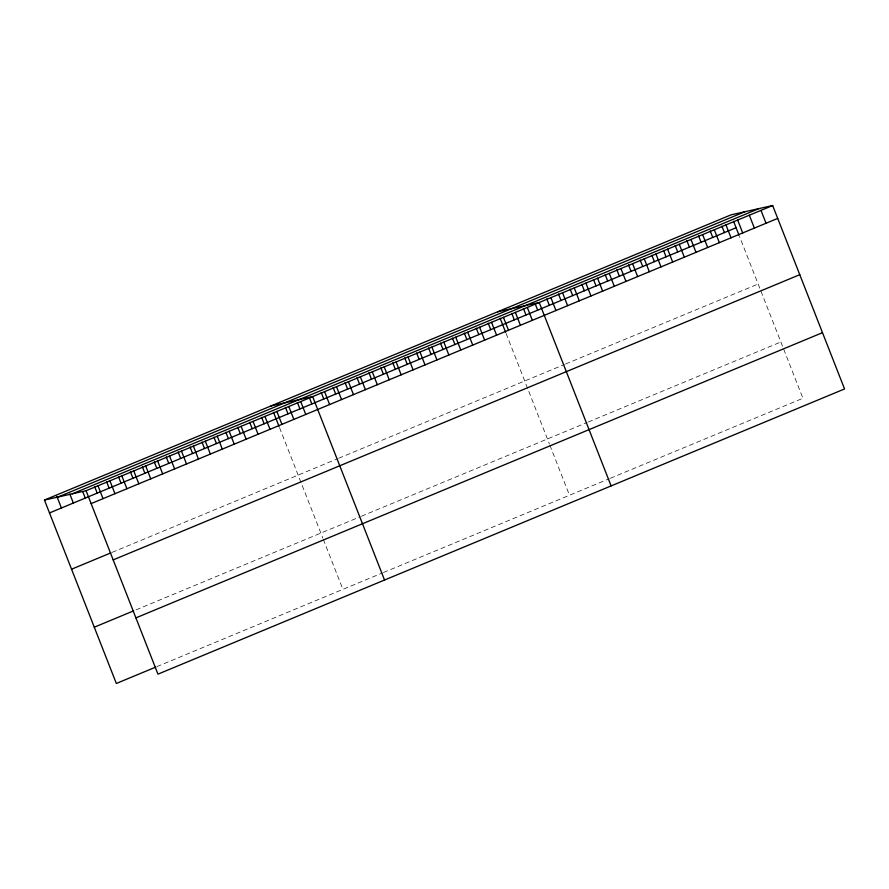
<?xml version="1.0" encoding="UTF-8"?>
<svg xmlns="http://www.w3.org/2000/svg" width="889" height="889" viewBox="0 0 889 889"><rect width="100%" height="100%" fill="white"/><g stroke="black" fill="none" stroke-linecap="round" stroke-linejoin="round"><path stroke-width="0.67" stroke-dasharray="4.45 3.33" d="M112.103 552.38L337.487 458.757M338.676 458.257L564.393 364.501M565.56 364.012L758.15 284.013M136.017 609.865L360.212 516.742M361.401 516.242L587.118 422.486M588.285 421.997L780.875 341.998M156.875 666.639L382.259 573.016M383.459 572.516L609.165 478.76M610.332 478.271L802.923 398.272L739.526 236.496M506.085 333.464L549.391 443.967M549.88 445.222L569.482 495.24M279.502 427.576L322.818 538.089M323.307 539.334L342.91 589.363"/><path stroke-width="1.33" d="M44.45 500.051L731.047 214.849L772.663 205.526L844.55 388.949L157.953 674.151L86.077 490.728L44.45 500.051L116.337 683.474L155.686 667.128M58.185 496.973L744.782 211.771M72.342 493.806L758.928 208.604M86.077 490.728L772.663 205.526M49.495 512.942L736.092 227.74M91.123 503.607L777.719 218.405M71.553 569.216L110.903 552.869M113.181 559.892L799.767 274.69M94.278 627.201L133.628 610.854M135.906 617.877L822.492 332.664M497.607 311.817L539.223 302.493L611.11 485.916M271.023 405.94L312.65 396.605L384.537 580.028M760.995 210.371L766.04 223.261M749.327 215.216L754.372 228.106M737.648 220.061L742.704 232.951M733.569 221.294L739.037 235.241M725.98 224.917L731.025 237.796M721.89 226.139L724.424 232.585M714.312 229.762L719.357 242.653M710.222 230.996L712.745 237.43M702.632 234.607L707.688 247.498M698.554 235.841L701.077 242.286M690.964 239.463L696.009 252.343M686.875 240.686L689.408 247.131M679.296 244.308L684.341 257.199M675.207 245.542L677.729 251.976M667.617 249.153L672.673 262.044M663.538 250.387L666.061 256.832M655.949 254.01L660.994 266.889M651.859 255.232L654.393 261.677M644.269 258.855L649.326 271.745M640.191 260.077L642.714 266.522M632.601 263.7L637.657 276.59M628.523 264.933L631.046 271.378M620.933 268.556L625.978 281.435M616.844 269.778L619.377 276.223M609.254 273.401L614.31 286.291M605.176 274.623L607.698 281.068M597.586 278.246L602.631 291.136M593.508 279.479L596.03 285.925M585.918 283.091L590.963 295.981M581.828 284.324L584.351 290.77M574.238 287.947L579.295 300.826M570.16 289.169L572.683 295.615M562.57 292.792L567.615 305.683M558.492 294.026L561.015 300.46M550.902 297.637L555.947 310.528M546.813 298.871L549.335 305.316M535.145 303.716L537.667 310.161M527.299 307.438L532.355 320.329M523.465 308.572L525.999 315.006M515.376 312.395L520.421 325.285M511.797 313.417L514.32 319.862M503.452 317.351L508.497 330.241M500.129 318.262L505.597 332.208M491.528 322.307L496.573 335.186M488.205 323.218L490.728 329.663M479.604 327.263L484.649 340.143M476.282 328.174L478.804 334.62M467.681 332.208L472.726 345.099M464.347 333.119L466.881 339.565M455.746 337.164L460.802 350.055M452.423 338.076L454.957 344.521M443.822 342.121L448.878 355.011M440.5 343.032L443.022 349.477M431.898 347.077L436.955 359.956M428.576 347.988L431.098 354.433M419.975 352.022L425.031 364.912M416.652 352.944L419.175 359.378M408.051 356.978L413.096 369.868M404.728 357.889L407.251 364.334M396.127 361.934L401.172 374.825M392.805 362.845L395.327 369.291M384.204 366.89L389.249 379.77M380.881 367.802L383.403 374.247M372.28 371.835L377.325 384.726M368.946 372.758L371.48 379.192M360.345 376.792L365.401 389.682M357.022 377.703L359.556 384.148M348.421 381.748L353.478 394.638M345.099 382.659L347.621 389.104M336.498 386.704L341.554 399.583M333.175 387.615L335.698 394.06M324.574 391.66L329.63 404.539M321.251 392.571L323.774 399.005M309.328 397.516L311.85 403.962M300.726 401.561L305.772 414.452M297.404 402.473L299.926 408.918M288.803 406.517L293.848 419.397M285.48 407.429L288.003 413.874M276.879 411.474L281.924 424.353M273.545 412.385L279.013 426.331M264.955 416.419L270 429.309M261.622 417.33L264.155 423.775M253.021 421.375L258.077 434.265M249.698 422.286L252.22 428.731M241.097 426.331L246.153 439.222M237.774 427.242L240.297 433.688M229.173 431.287L234.229 444.167M225.85 432.198L228.373 438.644M217.249 436.232L222.306 449.123M213.927 437.155L216.449 443.589M205.326 441.188L210.371 454.079M202.003 442.1L204.526 448.545M193.402 446.145L198.447 459.035M190.079 447.056L192.602 453.501M181.478 451.101L186.523 463.98M178.156 452.012L180.678 458.457M169.555 456.046L174.6 468.936M166.221 456.968L168.754 463.402M157.62 461.002L162.676 473.893M154.297 461.913L156.831 468.359M145.696 465.958L150.752 478.849M142.373 466.869L144.896 473.315M133.772 470.914L138.828 483.794M130.45 471.826L132.972 478.271M121.849 475.871L126.905 488.75M118.526 476.782L121.048 483.216M109.925 480.816L114.97 493.706M106.602 481.727L109.125 488.172M98.001 485.772L103.046 498.662M94.679 486.683L97.201 493.128M82.755 491.639L85.277 498.084M69.82 494.017L73.354 503.041M56.885 496.395L61.43 507.986"/></g></svg>
